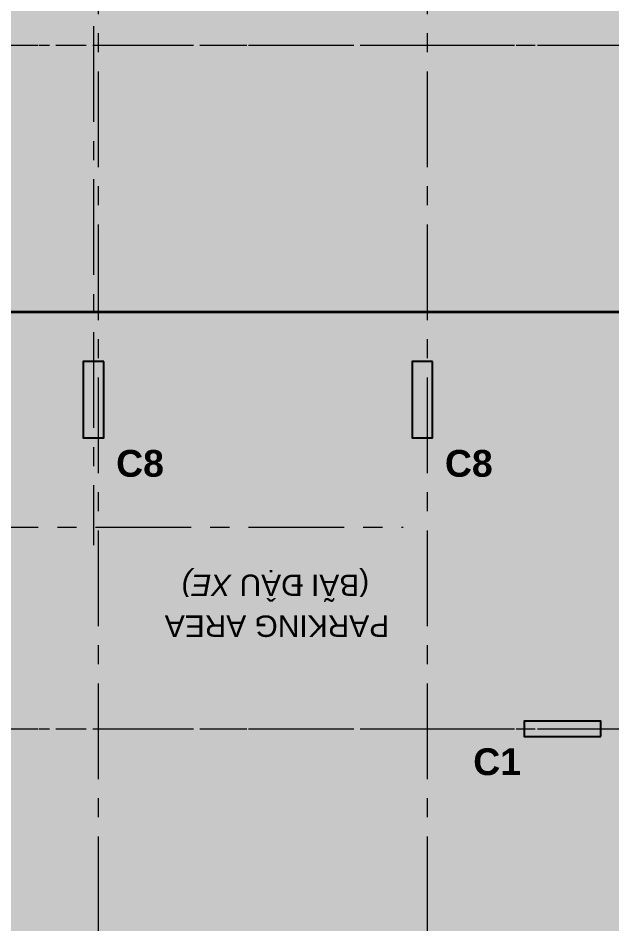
# Model space of a CAD drawing. Header units: millimetres. Extents: x -100356 to 314685, y 446 to 1273965.
# Drawn here: x 49712 to 61360, y 403133 to 420892 of the extents above; entities that cross this region are included whole.
import ezdxf

# ---------------------------------------------------------------- set-up
doc = ezdxf.new("R2010")
doc.units = ezdxf.units.MM
for name, pattern in [('20180221 BF$0$Core - tb$0$HIDDEN', [0.375, 0.25, -0.125]), ('CENTER', [2, 1.25, -0.25, 0.25, -0.25]), ('gf$0$CENTER2', [28.575, 19.05, -3.175, 3.175, -3.175]), ('gf$0$Kume - Grid Line', [10.5, 6, -1.25, 2, -1.25])]:
    doc.linetypes.add(name, pattern=pattern)
for name, color, linetype, lineweight in [('20180221 BF$0$TEXT', 6, 'Continuous', 20), ('A.Concrete', 7, 'Continuous', 25), ('gf$0$A.Axis', 251, 'gf$0$CENTER2', 13), ('LC.HA', 250, 'Continuous', 9), ('LGI', 250, 'CENTER', 9), ('luoicot', 30, 'Continuous', 13), ('TEXT', 6, 'Continuous', 20), ('Text 35', 250, 'Continuous', 15), ('TXT', 1, 'Continuous', 25)]:
    doc.layers.add(name, color=color, linetype=linetype, lineweight=lineweight)
doc.layers.add('NAM', color=3, linetype='Continuous')
doc.layers.add('STR', color=7, linetype='Continuous')
doc.styles.add('20180221 BF$0$VnArial', font='Font - TrueType - Arial.ttf')
doc.styles.add('ARIAL', font='Font - TrueType - Arial Bold.ttf')

# ---------------------------------------------------------------- blocks, each defined once
blk = doc.blocks.new('SECTION SYMBOL 2')
at = {"layer": 'TXT', "linetype": '20180221 BF$0$Core - tb$0$HIDDEN', "ltscale": 300, "const_width": 50, "elevation": 0}
blk.add_lwpolyline([(76548, -10459), (-5470, -10459), (-5470, -5228), (-37733, -5228)], dxfattribs=at)
blk = doc.blocks.new('X-GRID')
at = {"layer": 'LGI', "ltscale": 1500}
for p, q in [((-25500, 49486.8), (-25500, -7272.6)), ((-19050, 49486.8), (-19050, -7272.6)), ((5008.8, 24500), (-57318.6, 24500)), ((-18950, -7272.6), (-18950, 20900)), ((5008.8, 20550), (-25023.2, 20550)), ((5008.8, 11100), (-57318.6, 11100))]:
    blk.add_line(p, q, dxfattribs=at)
blk = doc.blocks.new('A$C60262ED2')
at = {"layer": 'LC.HA'}
h = blk.add_hatch(color=256, dxfattribs=at)
h.dxf.hatch_style = 1
h.paths.add_polyline_path([(26559, 34184), (26159, 34184), (26159, 32684), (26559, 32684)])
h = blk.add_hatch(color=256, dxfattribs=at)
h.dxf.hatch_style = 1
h.paths.add_polyline_path([(33009, 34184), (32609, 34184), (32609, 32684), (33009, 32684)])
h = blk.add_hatch(color=256, dxfattribs=at)
h.dxf.hatch_style = 1
h.paths.add_polyline_path([(36309, 26834), (36309, 27134), (34809, 27134), (34809, 26834)])
at = {"layer": 'STR', "ltscale": 1000, "elevation": 0}
for points in [[(26559, 34184), (26159, 34184), (26159, 32684), (26559, 32684)], [(33009, 34184), (32609, 34184), (32609, 32684), (33009, 32684)], [(36309, 26834), (36309, 27134), (34809, 27134), (34809, 26834)]]:
    blk.add_lwpolyline(points, close=True, dxfattribs=at)
at = {"rotation": 180}
blk.add_blockref('X-GRID', (7409, 51484, 0), dxfattribs=at)
at = {"layer": 'Text 35', "ltscale": 1000, "style": 'ARIAL'}
for s, p in [('C8', (26803, 31924, 0)), ('C8', (33253, 31924, 0)), ('C1', (33808, 26074, 0))]:
    blk.add_text(s, height=525, dxfattribs=at).set_placement(p)
blk = doc.blocks.new('column')
at = {"layer": 'luoicot', "ltscale": 0.5}
blk.add_blockref('A$C60262ED2', (-47109, -40384, 0), dxfattribs=at)

msp = doc.modelspace()

# ---------------------------------------------------------------- hatches: boundary and pattern name
at = {"layer": 'NAM', "ltscale": 0.5}
h = msp.add_hatch(color=252, dxfattribs=at)
h.dxf.hatch_style = 1
edge = h.paths.add_edge_path()
edge.add_line((36240.7, 434112.1), (36240.7, 431459.6))
edge.add_line((36240.7, 431459.6), (42390.8, 431459.6))
edge.add_line((42390.8, 431459.6), (42390.8, 405094.2))
edge.add_line((42390.8, 405094.2), (42640, 405094.2))
edge.add_line((42640, 405094.2), (42640, 401359.6))
edge.add_arc((53140, 401359.6), 10500, 180, 270)
edge.add_line((53140, 390859.6), (66839, 390859.6))
edge.add_line((66839, 390859.6), (66839, 386341.2))
edge.add_line((66839, 386341.2), (85694.4, 386341.2))
edge.add_line((85694.4, 386341.2), (84211.7, 398547.4))
edge.add_line((84211.7, 398547.4), (136577.3, 404827.9))
edge.add_line((136577.3, 404827.9), (134545.8, 421787.7))
edge.add_line((134545.8, 421787.7), (126157.9, 420786.1))
edge.add_line((126157.9, 420786.1), (125778.7, 423952.2))
edge.add_line((125778.7, 423952.2), (131668.8, 426068.3))
edge.add_line((131668.8, 426068.3), (133999.6, 426347.5))
edge.add_line((133999.6, 426347.5), (133601.9, 429667.8))
edge.add_line((133601.9, 429667.8), (133596.4, 429684.9))
edge.add_line((133596.4, 429684.9), (117159.2, 424391))
edge.add_line((117159.2, 424391), (115264.1, 430275.2))
edge.add_line((115264.1, 430275.2), (84581.7, 422905.2))
edge.add_line((84581.7, 422905.2), (82991.2, 434112.1))
edge.add_line((82991.2, 434112.1), (79040.8, 434112.1))
edge.add_line((79040.8, 434112.1), (79040.8, 429956.5))
edge.add_line((79040.8, 429956.5), (72890.9, 429956.5))
edge.add_line((72890.9, 429956.5), (72890.9, 434112.1))
edge.add_line((72890.9, 434112.1), (36240.7, 434112.1))
h.paths.add_polyline_path([(106186.2, 417046.3), (105230.3, 424991.7), (110701.8, 426421.3), (112252.9, 425473.6), (113166.9, 417887.4)], flags=16)
h.paths.add_polyline_path([(63470.8, 404138.4), (68944.4, 404138.4), (68944.4, 409176.7), (71340.8, 409176.7), (71340.8, 420359.7), (66243, 420359.6), (66243, 417959.6), (63473.1, 417959.6), (63473.1, 417759.6)], flags=16)

# ---------------------------------------------------------------- linework, layer by layer
at = {"layer": 'gf$0$A.Axis', "linetype": 'gf$0$Kume - Grid Line', "lineweight": 9, "ltscale": 100}
for p, q in [((26299.5, 420359.6, 0), (89559.5, 420359.6, 0)), ((26299.5, 406959.6, 0), (89559.5, 406959.6, 0))]:
    msp.add_line(p, q, dxfattribs=at)

# ---------------------------------------------------------------- block references
at = {"layer": 'A.Concrete'}
msp.add_blockref('column', (71940.6, 420359.6, 0), dxfattribs=at)
at = {"layer": 'TEXT'}
msp.add_blockref('SECTION SYMBOL 2', (68955.4, 420356.6, 0), dxfattribs=at)

# ---------------------------------------------------------------- texts
at = {"layer": '20180221 BF$0$TEXT', "char_height": 420, "width": 10564.245, "attachment_point": 2, "rotation": 180, "line_spacing_factor": 0.941778, "style": '20180221 BF$0$VnArial'}
for s, insert in [('(BÃI ĐẬU{\\fArial|b0|i1|c163|p34; XE)}', (54757.1, 409561.3, 0)), ('PARKING AREA', (54789.5, 408759.8))]:
    msp.add_mtext(s, dxfattribs=dict(at, insert=insert))

doc.saveas('drawing.dxf')
